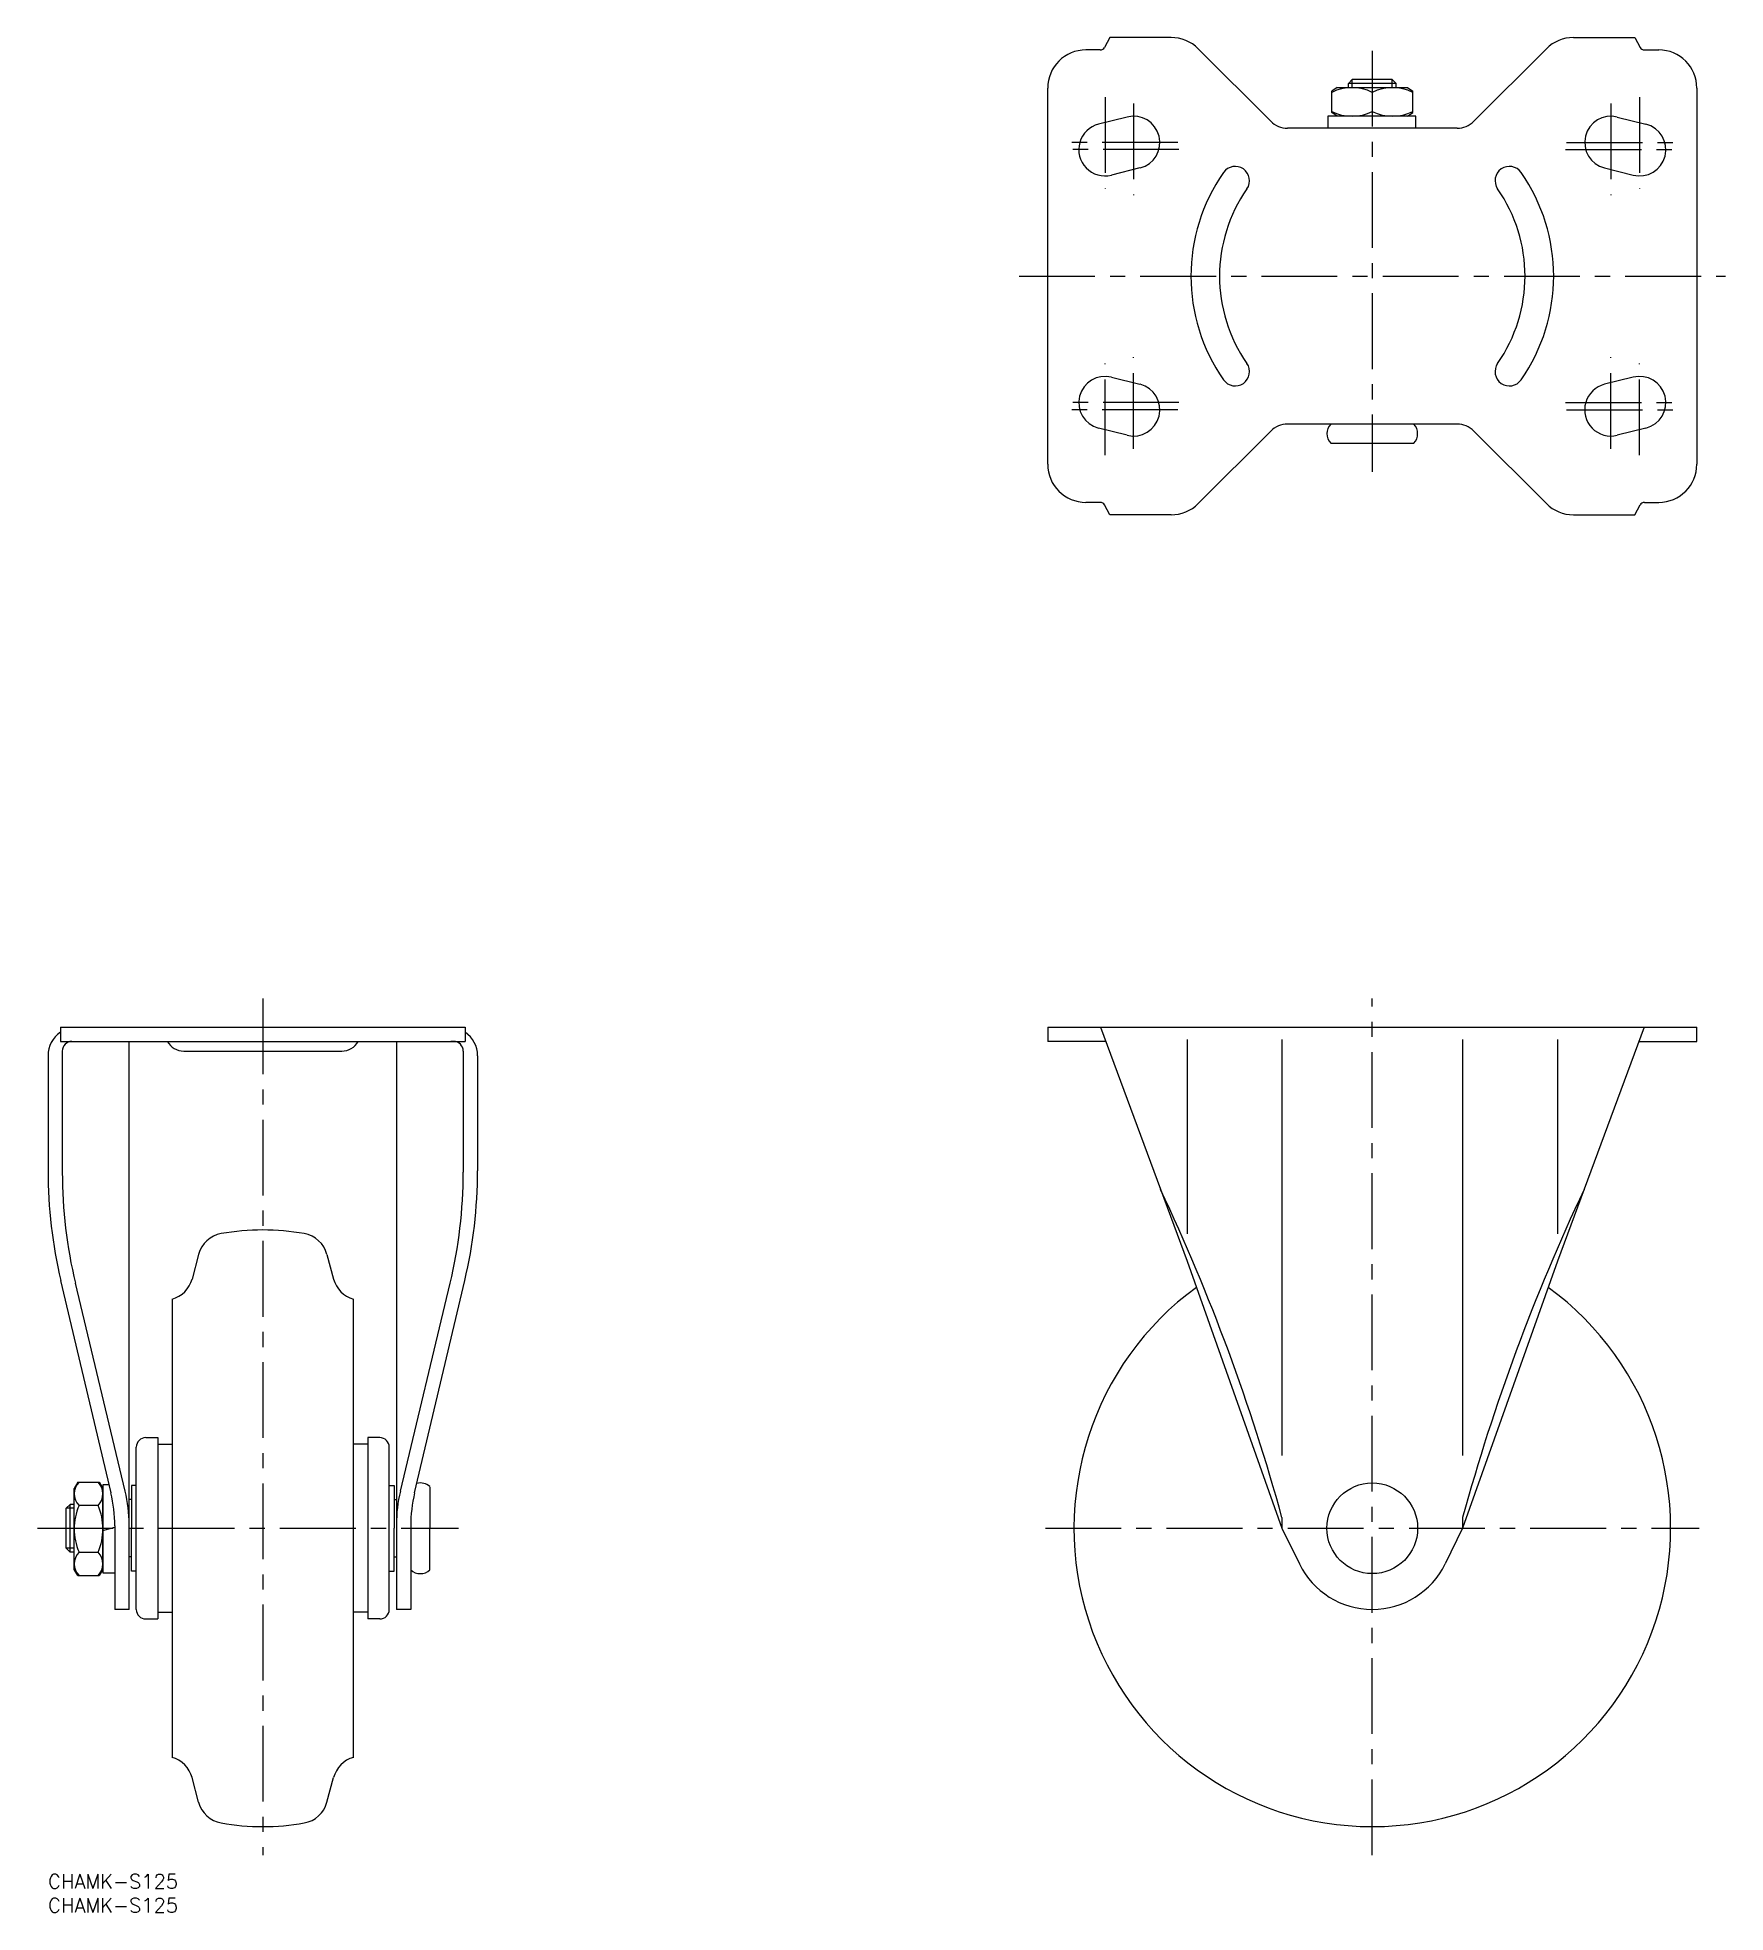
# Model space of a CAD drawing. Extents: x -2 to 351, y -8 to 385.
import ezdxf

# ---------------------------------------------------------------- set-up
doc = ezdxf.new("R2010")
doc.units = 0
doc.header["$LTSCALE"] = 0.5
doc.linetypes.add('CENTER', pattern=[50.8, 31.75, -6.35, 6.35, -6.35])
for name, color, linetype in [('MSM_CENTER', 1, 'CENTER'), ('MSM_CONTINUOUS', 7, 'CONTINUOUS'), ('MSM_NARROW', 5, 'CONTINUOUS'), ('MSM_PART_NUMBER', 7, 'CONTINUOUS')]:
    doc.layers.add(name, color=color, linetype=linetype)
doc.styles.get("Standard").update_dxf_attribs({"font": 'txt.shx', "height": 3, "bigfont": 'bigfont.shx'})

# ---------------------------------------------------------------- blocks, each defined once
blk = doc.blocks.new('*U7')
at = {"layer": 'MSM_PART_NUMBER'}
blk.add_text('CHAMK-S125', height=3, dxfattribs=at).set_placement((0, -3))
blk = doc.blocks.new('*U8')
at = {"layer": 'MSM_PART_NUMBER'}
blk.add_text('CHAMK-S125', height=3, dxfattribs=at).set_placement((0, -8))

msp = doc.modelspace()

# ---------------------------------------------------------------- linework, layer by layer
at = {"layer": 'MSM_CENTER'}
for p, q in [((277.45, 382.05), (277.45, 293.85)), ((221.45, 372.35), (221.45, 353.18)), ((227.45, 371.02), (227.45, 351.85)), ((327.45, 371.02), (327.45, 351.85)), ((333.45, 372.35), (333.45, 353.18)), ((236.74, 362.85), (211.95, 362.85)), ((318.16, 362.85), (342.95, 362.85)), ((236.95, 361.35), (212.16, 361.35)), ((317.95, 361.35), (342.74, 361.35)), ((203.45, 334.85), (351.45, 334.85)), ((221.45, 297.35), (221.45, 316.52)), ((227.45, 298.68), (227.45, 317.85)), ((327.45, 298.68), (327.45, 317.85)), ((333.45, 297.35), (333.45, 316.52)), ((236.74, 306.85), (211.95, 306.85)), ((236.95, 308.35), (212.16, 308.35)), ((317.95, 308.35), (342.74, 308.35)), ((318.16, 306.85), (342.95, 306.85)), ((45, 183.5), (45, 4)), ((277.45, 4), (277.45, 183.5)), ((-2.2, 72.5), (86, 72.5)), ((208.95, 72.5), (345.95, 72.5))]:
    msp.add_line(p, q, dxfattribs=at)
at = {"layer": 'MSM_CONTINUOUS'}
for p, q in [((220.45, 382.25), (217.45, 382.25)), ((222.45, 384.85), (221.33, 382.78)), ((235.31, 384.85), (222.45, 384.85)), ((256.16, 367.32), (240.97, 382.51)), ((313.93, 382.51), (298.74, 367.32)), ((319.59, 384.85), (332.45, 384.85)), ((332.45, 384.85), (333.57, 382.78)), ((334.45, 382.25), (337.45, 382.25)), ((209.45, 295.45), (209.45, 374.25)), ((270.09, 374.35), (268.95, 373.59)), ((268.95, 369.11), (268.95, 373.59)), ((270.09, 374.35), (284.81, 374.35)), ((272.45, 375.24), (273.26, 376.05)), ((272.45, 374.35), (272.45, 375.24)), ((282.45, 375.24), (272.45, 375.24)), ((281.64, 376.05), (273.26, 376.05)), ((277.45, 374.35), (277.46, 374.35)), ((277.45, 373.35), (277.45, 369.35)), ((281.64, 376.05), (282.45, 375.24)), ((282.45, 374.35), (282.45, 375.24)), ((284.81, 374.35), (285.95, 373.59)), ((285.95, 369.11), (285.95, 373.59)), ((345.45, 374.25), (345.45, 295.45)), ((226.12, 368.19), (220.12, 366.69)), ((295.2, 365.85), (259.7, 365.85)), ((268.14, 368.35), (268.14, 365.85)), ((286.54, 368.35), (268.14, 368.35)), ((270.09, 368.35), (268.95, 369.11)), ((284.81, 368.35), (285.95, 369.11)), ((286.54, 365.85), (286.54, 368.35)), ((328.78, 368.19), (334.78, 366.69)), ((228.78, 357.52), (222.78, 356.02)), ((326.12, 357.52), (332.12, 356.02)), ((222.78, 313.69), (228.78, 312.19)), ((332.12, 313.69), (326.12, 312.19)), ((226.12, 301.52), (220.12, 303.02)), ((295.2, 303.85), (259.7, 303.85)), ((334.78, 303.02), (328.78, 301.52)), ((256.16, 302.39), (240.97, 287.19)), ((268.73, 299.85), (286.17, 299.85)), ((313.93, 287.19), (298.74, 302.39)), ((220.45, 287.45), (217.45, 287.45)), ((222.45, 284.85), (221.33, 286.93)), ((332.45, 284.85), (333.57, 286.93)), ((334.45, 287.45), (337.45, 287.45)), ((235.31, 284.85), (222.45, 284.85)), ((319.59, 284.85), (332.45, 284.85)), ((2.6, 177.5), (87.4, 177.5)), ((2.6, 177.5), (2.6, 174.5)), ((87.4, 177.5), (87.4, 174.5)), ((209.45, 177.5), (345.45, 177.5)), ((209.45, 177.5), (209.45, 174.5)), ((220.49, 177.5), (238.63, 128.5)), ((334.41, 177.5), (316.27, 128.5)), ((345.45, 174.5), (345.45, 177.5)), ((2.6, 174.5), (87.4, 174.5)), ((5, 174.5), (5.6, 174.5)), ((17, 55.5), (17, 174.5)), ((73, 174.5), (73, 55.5)), ((85, 174.5), (84.4, 174.5)), ((85, 174.5), (84.4, 174.5)), ((221.6, 174.5), (209.45, 174.5)), ((238.63, 174.9), (238.63, 134.16)), ((258.53, 174.9), (258.53, 87.74)), ((296.37, 174.9), (296.37, 87.74)), ((316.27, 174.9), (316.27, 134.16)), ((333.3, 174.5), (345.45, 174.5)), ((0, 171.5), (0, 147.41)), ((3, 172.5), (3, 147.11)), ((28.46, 172.5), (61.54, 172.5)), ((87, 172.5), (87, 147.11)), ((90, 171.5), (90, 147.41)), ((31.55, 129.88), (30.17, 124.72)), ((58.45, 129.88), (59.83, 124.72)), ((238.63, 128.5), (258.53, 72.5)), ((316.27, 128.5), (296.37, 72.5)), ((13.2, 79.91), (2.68, 124.41)), ((16.18, 80.28), (5.75, 123.83)), ((73.82, 80.28), (84.25, 123.83)), ((76.8, 79.91), (87.32, 124.41)), ((26, 120.5), (26, 24.5)), ((64, 24.5), (64, 120.5)), ((20.5, 91.5), (23, 91.5)), ((23, 91.5), (23, 53.5)), ((67, 91.5), (67, 53.5)), ((69.5, 91.5), (67, 91.5)), ((18.5, 55.5), (18.5, 89.5)), ((23, 90.1), (26, 90.1)), ((67, 90.1), (64, 90.1)), ((71.5, 55.5), (71.5, 89.5)), ((6.26, 82.19), (5.5, 80.87)), ((5.5, 63.9), (5.5, 80.87)), ((6.26, 82.19), (10.74, 82.19)), ((10.74, 82.19), (11.5, 80.87)), ((11.5, 81.59), (11.5, 63.19)), ((12.8, 81.59), (11.5, 81.59)), ((11.5, 63.9), (11.5, 80.87)), ((17.5, 81.5), (17.5, 72.5)), ((18.5, 81.5), (17.5, 81.5)), ((71.5, 81.5), (72.5, 81.5)), ((72.5, 81.5), (72.5, 72.5)), ((80, 81.22), (80, 72.5)), ((4.61, 77.5), (3.8, 76.69)), ((3.8, 68.31), (3.8, 76.69)), ((5.5, 77.5), (4.61, 77.5)), ((4.61, 67.5), (4.61, 77.5)), ((10.5, 77.28), (6.5, 77.28)), ((17.5, 78.5), (17, 78.5)), ((72.5, 78.5), (73, 78.5)), ((258.53, 74.74), (258.53, 72.5)), ((296.37, 74.74), (296.37, 72.5)), ((11.5, 72.05), (14, 72.72)), ((14, 73.01), (14, 55.5)), ((17.5, 63.5), (17.5, 72.5)), ((72.5, 63.5), (72.5, 72.5)), ((76, 73.01), (76, 55.5)), ((80, 63.78), (80, 72.5)), ((258.53, 72.5), (262.18, 65.03)), ((296.37, 72.5), (292.72, 65.03)), ((3.8, 68.31), (4.61, 67.5)), ((5.5, 67.5), (4.61, 67.5)), ((6.5, 67.49), (10.5, 67.49)), ((6.26, 62.59), (5.5, 63.9)), ((11.5, 63.9), (10.74, 62.59)), ((11.5, 63.19), (14, 63.19)), ((17.5, 66.5), (17, 66.5)), ((18.5, 63.5), (17.5, 63.5)), ((71.5, 63.5), (72.5, 63.5)), ((72.5, 66.5), (73, 66.5)), ((6.26, 62.59), (10.74, 62.59)), ((17, 55.5), (14, 55.5)), ((76, 55.5), (73, 55.5)), ((20.5, 53.5), (23, 53.5)), ((23, 54.9), (26, 54.9)), ((67, 54.9), (64, 54.9)), ((69.5, 53.5), (67, 53.5)), ((31.55, 15.12), (30.17, 20.28)), ((58.45, 15.12), (59.83, 20.28))]:
    msp.add_line(p, q, dxfattribs=at)
msp.add_circle((277.45, 72.5), 9.5, dxfattribs=at)
for centre, radius, start, end in [((217.45, 374.25), 8, 90, 180), ((220.45, 383.25), 1, 270, 331.6413), ((235.31, 376.85), 8, 45, 90), ((319.59, 376.85), 8, 90, 135), ((334.45, 383.25), 1, 208.3587, 270), ((337.45, 374.25), 8, 0, 90), ((273.2, 364.82), 9.53, 63.5187, 116.4813), ((281.7, 364.82), 9.53, 63.519, 116.481), ((273.2, 377.88), 9.53, 243.5187, 296.4813), ((281.7, 377.88), 9.53, 243.519, 296.481), ((221.45, 361.35), 5.5, 104.0362, 284.0362), ((227.45, 362.85), 5.5, 284.0362, 104.0362), ((259.7, 370.85), 5, 225, 270), ((295.2, 370.85), 5, 270, 315), ((327.45, 362.85), 5.5, 75.9638, 255.9638), ((333.45, 361.35), 5.5, 255.9638, 75.9638), ((248.73, 354.85), 3, 325.1501, 145.1501), ((306.17, 354.85), 3, 34.8499, 214.8499), ((277.45, 334.85), 38, 145.1501, 214.8499), ((277.45, 334.85), 38, 325.1501, 34.8499), ((277.45, 334.85), 32, 145.1501, 214.8499), ((277.45, 334.85), 32, 325.1501, 34.8499), ((248.73, 314.85), 3, 214.8499, 34.8499), ((306.17, 314.85), 3, 145.1501, 325.1501), ((221.45, 308.35), 5.5, 75.9638, 255.9638), ((227.45, 306.85), 5.5, 255.9638, 75.9638), ((327.45, 306.85), 5.5, 104.0362, 284.0362), ((333.45, 308.35), 5.5, 284.0362, 104.0362), ((259.7, 298.85), 5, 90, 135), ((270.9, 301.85), 2.95, 137.3884, 222.6116), ((284, 301.85), 2.95, 317.3884, 42.6116), ((295.2, 298.85), 5, 45, 90), ((217.45, 295.45), 8, 180, 270), ((337.45, 295.45), 8, 270, 0), ((220.45, 286.45), 1, 28.3587, 90), ((235.31, 292.85), 8, 270, 315), ((319.59, 292.85), 8, 225, 270), ((334.45, 286.45), 1, 90, 151.6413), ((6, 171.5), 6, 124.5181, 180), ((5, 172.5), 2, 90, 180), ((28.46, 176.5), 4, 210, 270), ((61.54, 176.5), 4, 270, 330), ((85, 172.5), 2, 0, 90), ((84, 171.5), 6, 0, 55.4819), ((100, 147.41), 100, 180, 193.2964), ((103, 147.11), 100, 180, 193.4645), ((-13, 147.11), 100, 346.5355, 360), ((-10, 147.41), 100, 346.7036, 0), ((-146.93, -36.26), 420.37, 15.3115, 25.3169), ((701.83, -36.26), 420.37, 154.6831, 164.6885), ((37.35, 128.33), 6, 100.0128, 165), ((45, 85), 50, 79.9872, 100.0128), ((52.65, 128.33), 6, 15, 79.9872), ((24.38, 126.28), 6, 285.7019, 345), ((65.62, 126.28), 6, 195, 254.2981), ((277.45, 72.5), 62.5, 126.1393, 53.8607), ((20.5, 89.5), 2, 90, 180), ((69.5, 89.5), 2, 0, 90), ((9.01, 79.73), 3.51, 135.6541, 224.3459), ((7.99, 79.73), 3.51, 315.6541, 44.3459), ((-16, 73.01), 30, 0, 13.2964), ((-13, 73.29), 30, 0, 13.4645), ((103, 73.29), 30, 166.5355, 180), ((106, 73.01), 30, 166.7036, 180), ((78, 79.05), 2.95, 47.3884, 104.1856), ((17.97, 72.39), 12.47, 156.8964, 203.1036), ((-0.97, 72.39), 12.47, 336.8964, 23.1036), ((9.01, 65.04), 3.51, 135.6541, 224.3459), ((7.99, 65.04), 3.51, 315.6541, 44.3459), ((78, 65.95), 2.95, 227.3884, 312.6116), ((277.45, 72.5), 17, 206.0546, 333.9454), ((20.5, 55.5), 2, 180, 270), ((69.5, 55.5), 2, 270, 0), ((24.38, 18.72), 6, 15, 74.2981), ((65.62, 18.72), 6, 105.7019, 165), ((37.35, 16.67), 6, 195, 259.9872), ((52.65, 16.67), 6, 280.0128, 345), ((45, 60), 50, 259.9872, 280.0128)]:
    msp.add_arc(centre, radius, start, end, dxfattribs=at)
at = {"layer": 'MSM_NARROW'}
for p, q in [((273.26, 374.35), (273.26, 376.05)), ((281.64, 374.35), (281.64, 376.05)), ((5.5, 76.69), (3.8, 76.69)), ((5.5, 68.31), (3.8, 68.31))]:
    msp.add_line(p, q, dxfattribs=at)

# ---------------------------------------------------------------- block references
at = {"layer": 'MSM_CONTINUOUS'}
for name in ['*U7', '*U8']:
    msp.add_blockref(name, (0, 0), dxfattribs=at)

doc.saveas('drawing.dxf')
